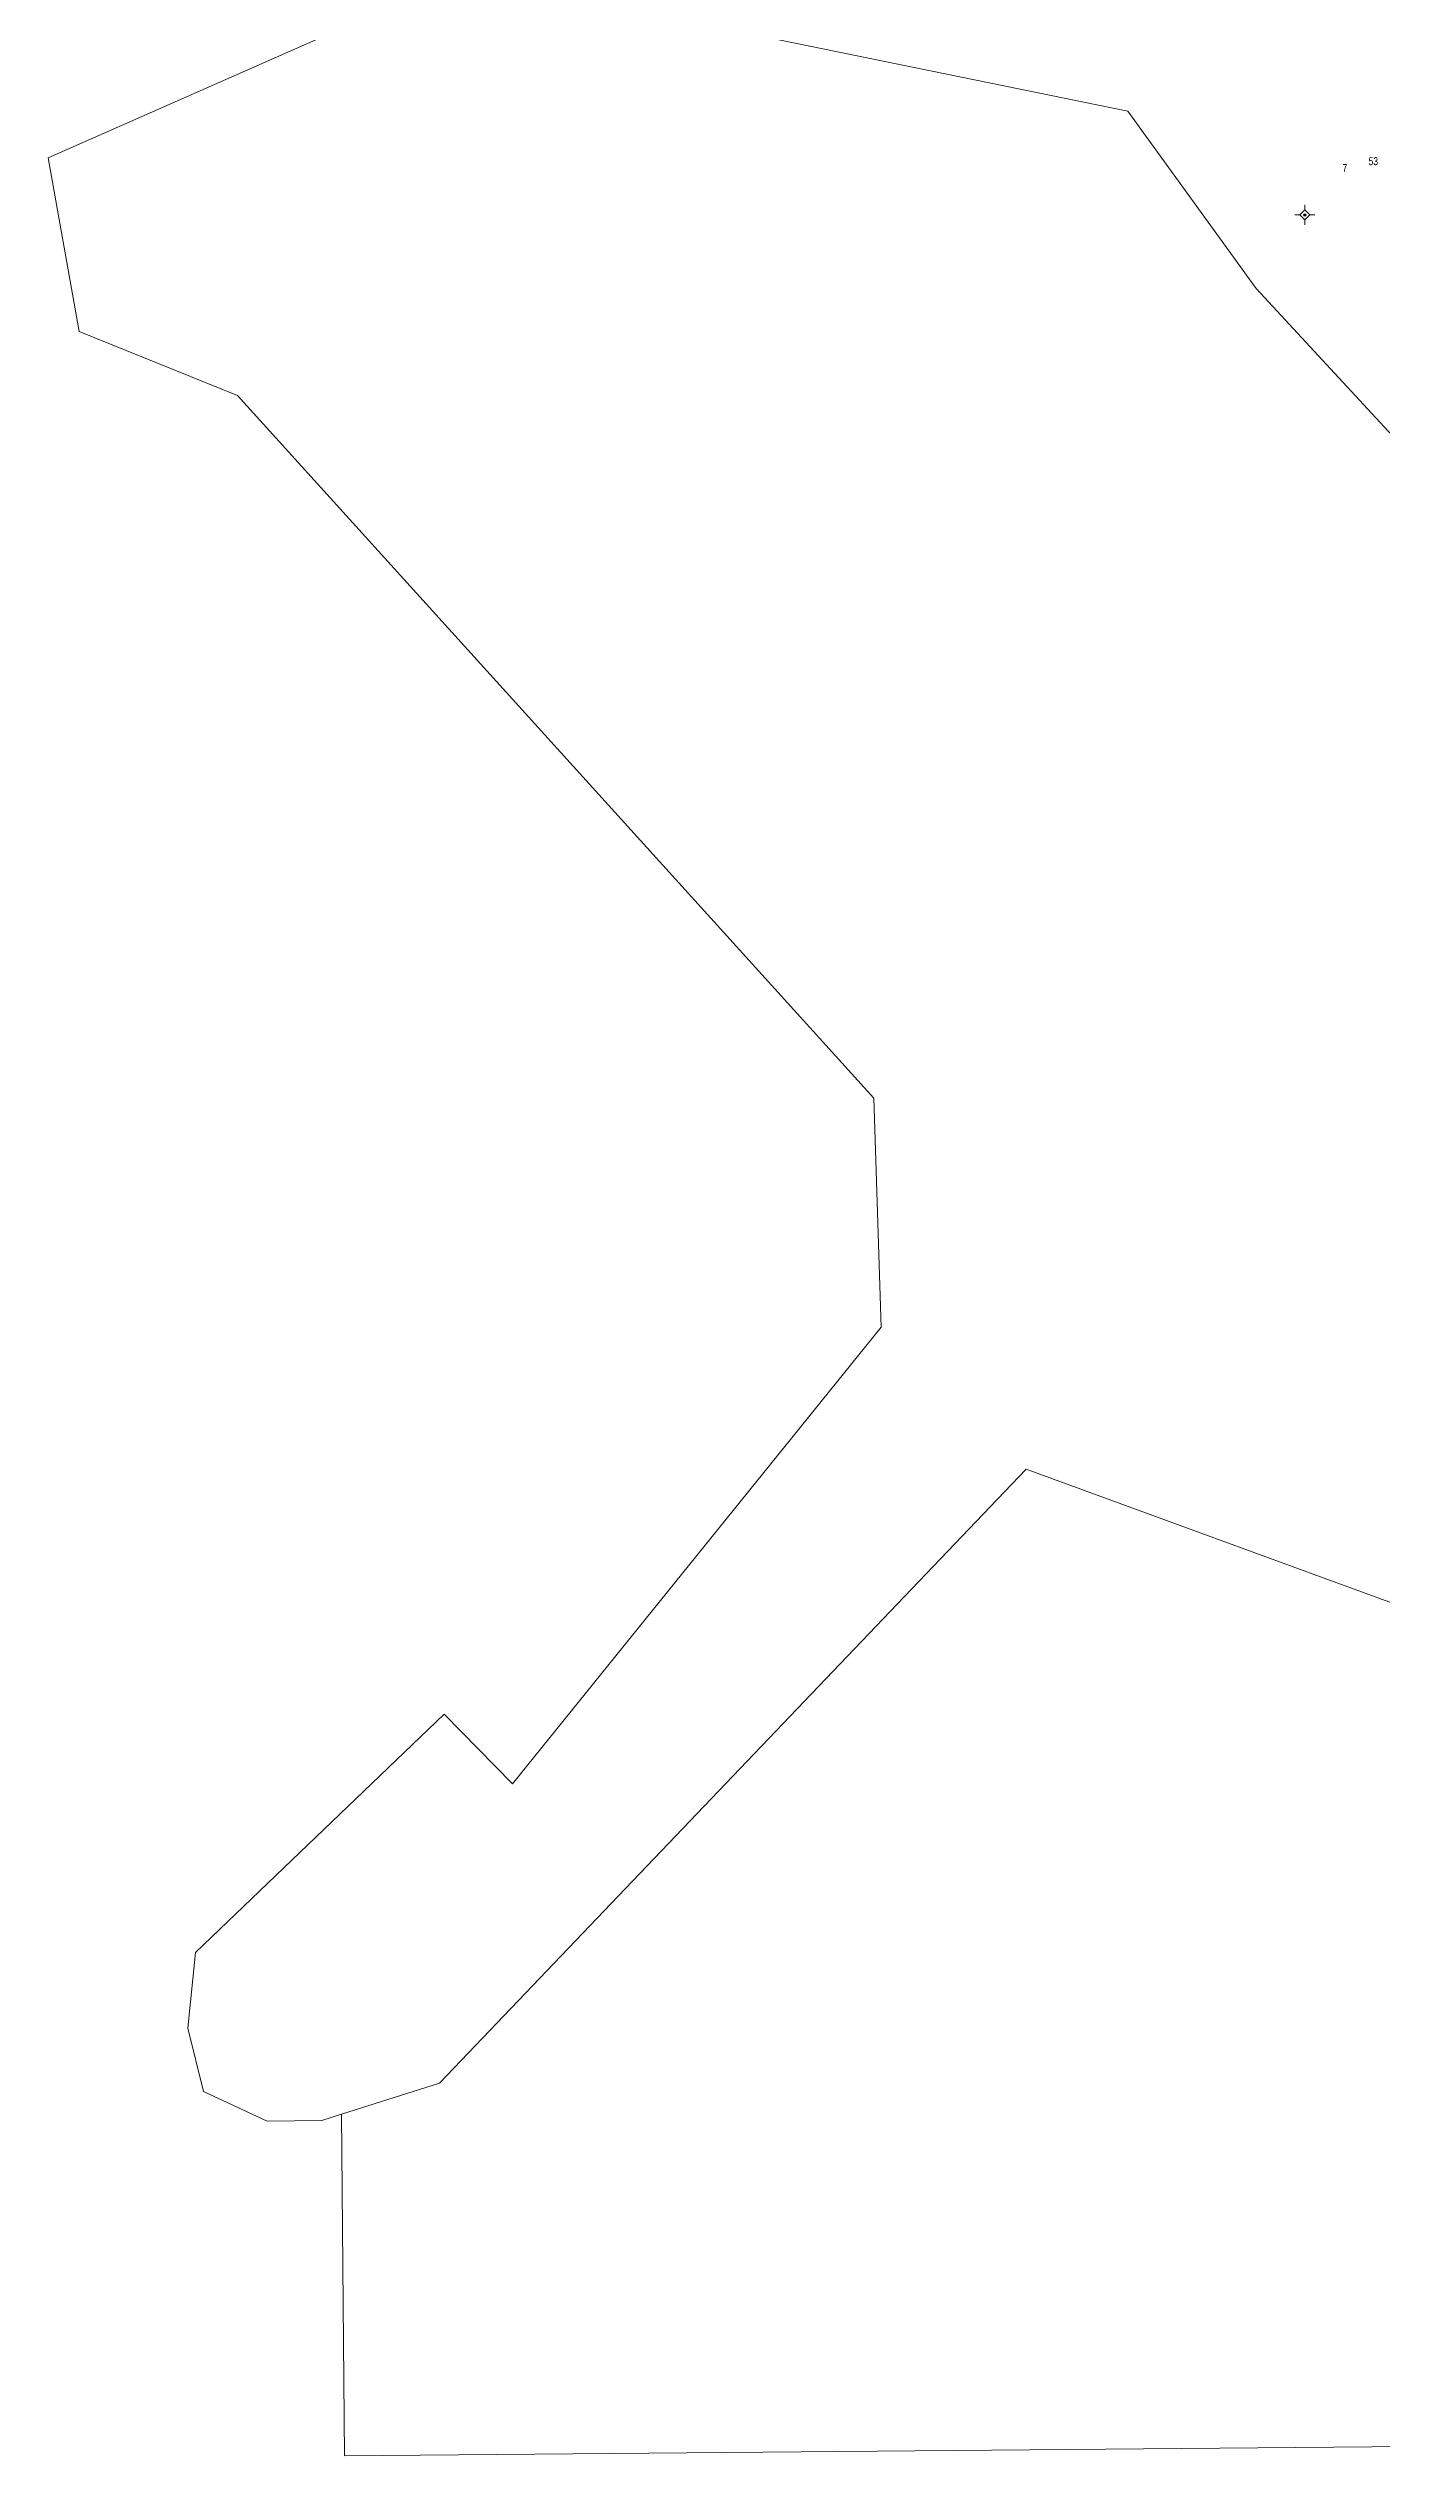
# Model space of a CAD drawing. Header units: metres. Extents: x 550514 to 551542, y 1840416 to 1841308.
# Drawn here: x 550513.9 to 550680.6, y 1840490.2 to 1840791.1 of the extents above; entities that cross this region are included whole.
import ezdxf

# ---------------------------------------------------------------- set-up
doc = ezdxf.new("R2010")
doc.units = ezdxf.units.M
doc.header["$LTSCALE"] = 0.4
doc.layers.add('10', color=7, linetype='Continuous', lineweight=13)
doc.layers.add('11', color=7, linetype='Continuous', lineweight=13)
doc.layers.add('14', color=7, linetype='Continuous')
doc.layers.add('6', color=7, linetype='Continuous')

msp = doc.modelspace()

# ---------------------------------------------------------------- hatches: boundary and pattern name
at = {"layer": '11'}
msp.add_hatch(color=256, dxfattribs=at).paths.add_polyline_path([(550671.1173, 1840770.2779, 1), (550670.8173, 1840770.2779, 1)])

# ---------------------------------------------------------------- linework, layer by layer
at = {"layer": '10'}
for points in [[(550579.86, 1840808.51), (550570.77, 1840810.53), (550545.1, 1840808.1), (550548.29, 1840798.96), (550550.22, 1840793.42), (550513.94, 1840777.42), (550517.83, 1840755.69), (550537.59, 1840747.7), (550617.12, 1840659.89), (550618.05, 1840631.28), (550571.96, 1840574.2), (550563.44, 1840582.91), (550532.36, 1840553.11), (550531.38, 1840543.68), (550533.33, 1840535.76), (550541.31, 1840532.05), (550548.13, 1840532.11), (550550.61, 1840532.9)], [(550579.86, 1840808.51), (550605.03, 1840792.2), (550648.85, 1840783.26), (550664.89, 1840761.09), (550723.73, 1840697.48)], [(550550.61, 1840532.9), (550562.84, 1840536.8), (550636.16, 1840613.52), (550741.36, 1840575.04), (550818.47, 1840543.66), (550898.09, 1840493.25)], [(550550.61, 1840532.9), (550550.99, 1840490.22), (550898.09, 1840493.25)]]:
    msp.add_lwpolyline(points, dxfattribs=at)
at = {"layer": '11'}
for p, q in [((550670.97, 1840771.53), (550670.97, 1840770.9)), ((550670.34, 1840770.28), (550669.72, 1840770.28)), ((550670.97, 1840769.65), (550670.97, 1840769.03)), ((550672.22, 1840770.28), (550671.59, 1840770.28))]:
    msp.add_line(p, q, dxfattribs=at)
msp.add_lwpolyline([(550670.97, 1840770.9), (550670.34, 1840770.28), (550670.97, 1840769.65), (550671.59, 1840770.28)], close=True, dxfattribs=at)
msp.add_circle((550670.9673, 1840770.2779), 0.15, dxfattribs=at)

# ---------------------------------------------------------------- texts
at = {"layer": '14', "width": 0.8}
msp.add_text('7', height=1, dxfattribs=at).set_placement((550675.67, 1840775.64))
at = {"layer": '6', "width": 0.8}
msp.add_text('53', height=1, dxfattribs=at).set_placement((550678.93, 1840776.49))

doc.saveas('drawing.dxf')
